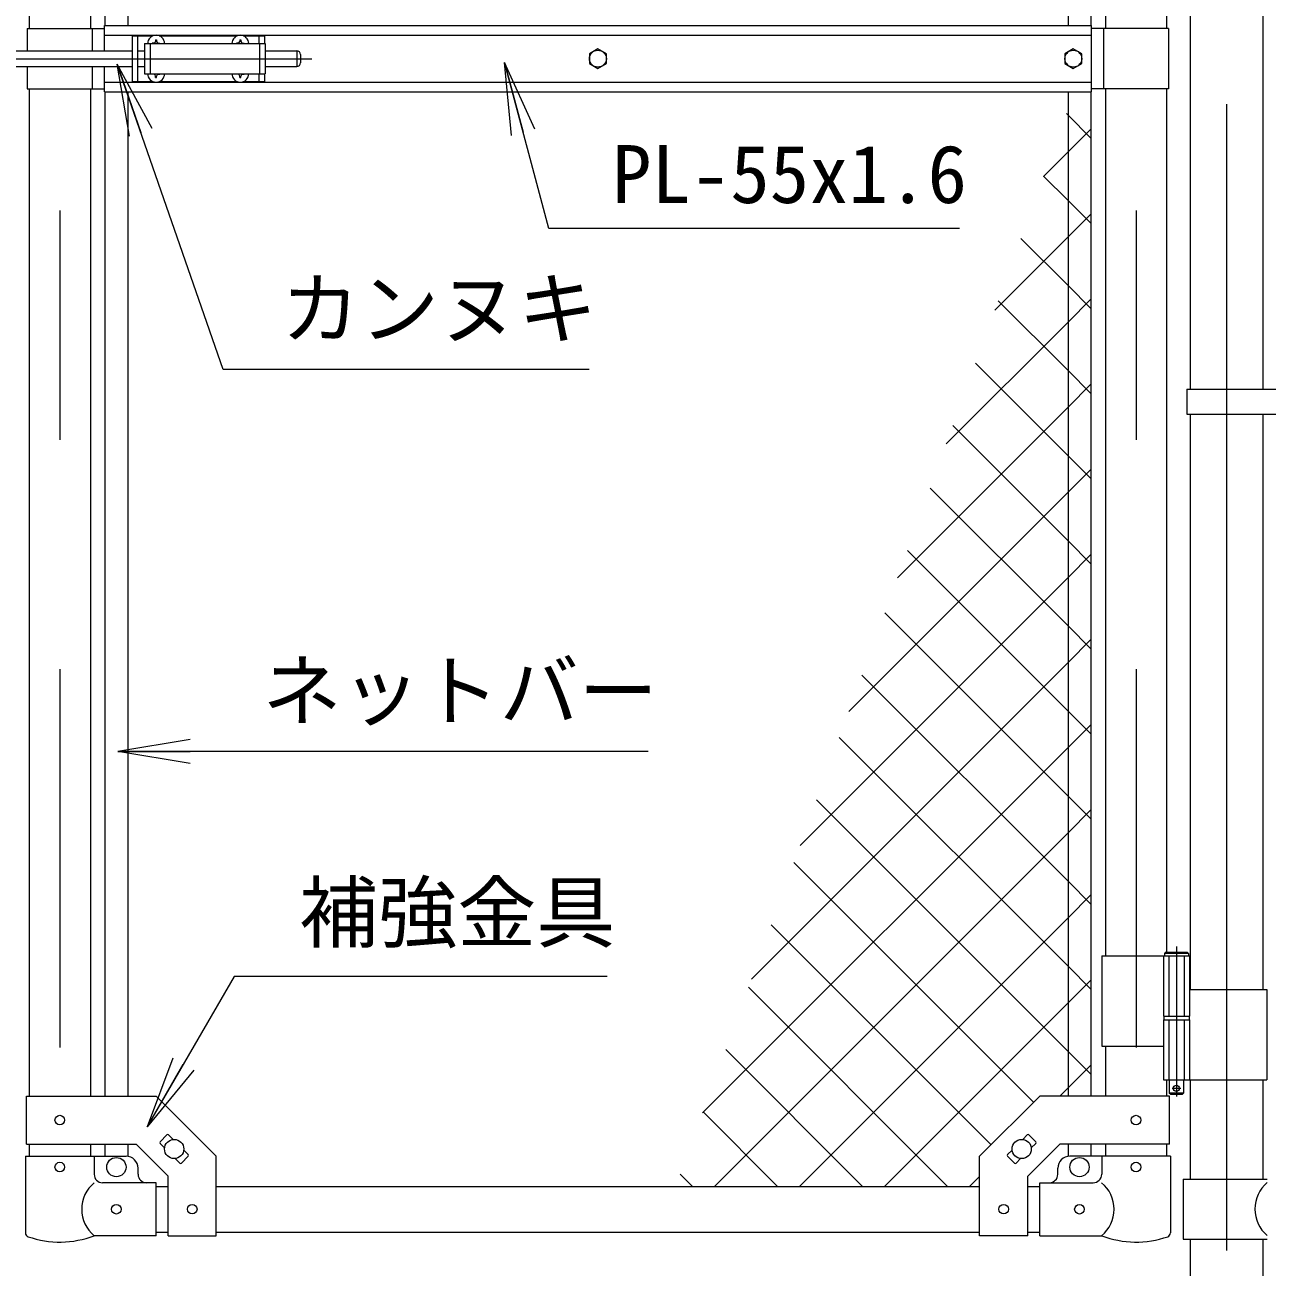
# Model space of a CAD drawing. Units: millimetres, scale not verified. Extents: x -6300 to 6300, y -4455 to 4455.
# Drawn here: x -3397 to -2365, y -835 to 197 of the extents above; entities that cross this region are included whole.
import ezdxf
from ezdxf.enums import TextEntityAlignment as Align

# ---------------------------------------------------------------- set-up
doc = ezdxf.new("R2010")
doc.units = ezdxf.units.MM
doc.header["$LTSCALE"] = 30
doc.linetypes.add('DASHED', pattern=[7.5, 6, -1.5])
doc.linetypes.add('USER1', pattern=[50.8, 31.75, -6.35, 6.35, -6.35])
for name, color, linetype, lineweight in [('0-0_D-STR-TXT', 7, 'Continuous', 9), ('0-3_D-BMK', 2, 'USER1', 13), ('0-4_D-STR1', 1, 'Continuous', 18), ('0-5_D-STR3', 3, 'Continuous', 13), ('0-7_0', 7, 'Continuous', 9), ('0-B_D-STR2', 7, 'Continuous', 9)]:
    doc.layers.add(name, color=color, linetype=linetype, lineweight=lineweight)
doc.styles.add('ＭＳ ゴシック', font='')
doc.styles.get('ＭＳ ゴシック').set_extended_font_data('MS Gothic')

# ---------------------------------------------------------------- blocks, each defined once
blk = doc.blocks.new('_Open')
at = {"layer": '0-7_0'}
blk.add_line((-30, 5), (0, 0), dxfattribs=at)
blk.add_lwpolyline([(-30, -5), (0, 0), (-30, 0)], dxfattribs=at)

msp = doc.modelspace()

# ---------------------------------------------------------------- linework, layer by layer
at = {"layer": '0-0_D-STR-TXT'}
msp.add_line((-2878.86, -406.84), (-3317.46, -406.84), dxfattribs=at)
for points in [[(-2928.01, -89.33), (-3231.98, -89.33), (-3319.42, 162.42)], [(-2620.08, 27.69), (-2961.36, 27.69), (-2997.59, 163.73)], [(-2912.81, -593.66), (-3222.87, -593.66), (-3294.18, -716.95)]]:
    msp.add_lwpolyline(points, dxfattribs=at)
at = {"layer": '0-3_D-BMK'}
for p, q in [((-2398.36, 3179.08), (-2398.36, -1066.74)), ((-3367.71, 1185.57), (-3367.71, -652.82)), ((-2473.51, 1185.57), (-2473.51, -652.82)), ((-3478.41, 168.84), (-3158.41, 168.84)), ((-2439.95, -568.74), (-2439.95, -693.63)), ((-2443.58, -686.66), (-2436.33, -686.66))]:
    msp.add_line(p, q, dxfattribs=at)
at = {"layer": '0-4_D-STR1'}
for p, q in [((-3393.11, 1030.79), (-3393.11, 193.84)), ((-3342.31, 1030.79), (-3342.31, 193.84)), ((-2498.91, 914.34), (-2498.91, 193.84)), ((-2448.11, 886.34), (-2448.11, 193.84)), ((-2428.61, 563.34), (-2428.61, -105.66)), ((-2368.11, 563.34), (-2368.11, -105.66)), ((-3393.11, 143.84), (-3393.11, -693.11)), ((-3342.31, 143.84), (-3342.31, -693.11)), ((-2498.91, 143.84), (-2498.91, -576.66)), ((-2448.11, 143.84), (-2448.11, -573.66)), ((-2428.61, -126.66), (-2428.61, -604.66)), ((-2368.11, -126.66), (-2368.11, -604.66)), ((-2498.91, -651.66), (-2498.91, -693.11)), ((-2448.11, -679.66), (-2448.11, -693.11)), ((-2428.61, -679.66), (-2428.61, -762.06)), ((-2368.11, -679.66), (-2368.11, -762.06)), ((-3393.11, -733.11), (-3393.11, -743.16)), ((-3342.31, -733.11), (-3342.31, -743.16)), ((-2498.91, -733.11), (-2498.91, -743.16)), ((-2448.11, -733.11), (-2448.11, -743.16)), ((-3287.71, -768.16), (-3277.71, -768.16)), ((-3237.71, -768.16), (-2603.51, -768.16)), ((-2563.51, -768.16), (-2553.51, -768.16)), ((-3287.71, -806.16), (-3277.71, -806.16)), ((-3237.71, -806.16), (-2603.51, -806.16)), ((-2563.51, -806.16), (-2553.51, -806.16)), ((-2428.61, -812.06), (-2428.61, -1256.16)), ((-2368.11, -812.06), (-2368.11, -1256.16))]:
    msp.add_line(p, q, dxfattribs=at)
at = {"layer": '0-5_D-STR3'}
for p, q in [((-3330.21, 1030.79), (-3330.21, 196.34)), ((-3311.21, 1030.79), (-3311.21, 196.34)), ((-2530.01, 1030.79), (-2530.01, 196.34)), ((-2511.01, 1030.79), (-2511.01, 196.34)), ((-3330.61, 196.34), (-2510.61, 196.34)), ((-3330.61, 175.34), (-3330.61, 196.34)), ((-2510.61, 141.34), (-2510.61, 196.34)), ((-3394.71, 193.84), (-3394.71, 175.34)), ((-3394.71, 193.84), (-3330.61, 193.84)), ((-3340.71, 193.84), (-3340.71, 175.34)), ((-3330.61, 188.34), (-2510.61, 188.34)), ((-3307.71, 187.84), (-3307.71, 149.84)), ((-3307.71, 187.84), (-3290.31, 187.84)), ((-3303.21, 187.84), (-3303.21, 149.84)), ((-3285.11, 187.84), (-3220.31, 187.84)), ((-3215.11, 187.84), (-3197.71, 187.84)), ((-3202.21, 187.84), (-3202.21, 181.34)), ((-3197.71, 187.84), (-3197.71, 181.34)), ((-2446.51, 193.84), (-2510.61, 193.84)), ((-2500.51, 193.84), (-2500.51, 143.84)), ((-2446.51, 193.84), (-2446.51, 143.84)), ((-3297.21, 181.34), (-3297.21, 156.34)), ((-3297.21, 181.34), (-3197.21, 181.34)), ((-3289.57, 181.76), (-3290.86, 181.73)), ((-3290.86, 181.73), (-3290.86, 181.34)), ((-3288.11, 184.49), (-3288.13, 183.19)), ((-3288.11, 184.49), (-3287.32, 184.49)), ((-3287.32, 184.49), (-3287.29, 183.19)), ((-3219.57, 181.76), (-3220.86, 181.73)), ((-3220.86, 181.73), (-3220.86, 181.34)), ((-3218.11, 184.49), (-3218.13, 183.19)), ((-3218.11, 184.49), (-3217.32, 184.49)), ((-3217.32, 184.49), (-3217.29, 183.19)), ((-3215.86, 181.76), (-3214.56, 181.73)), ((-3214.56, 181.73), (-3214.56, 181.34)), ((-3197.21, 181.34), (-3197.21, 156.34)), ((-3431.06, 175.34), (-3307.71, 175.34)), ((-3303.21, 175.34), (-3297.21, 175.34)), ((-3197.21, 175.34), (-3170.71, 175.34)), ((-3170.71, 175.34), (-3170.71, 162.34)), ((-3167.71, 172.34), (-3167.71, 165.34)), ((-3431.06, 162.34), (-3307.71, 162.34)), ((-3394.71, 162.34), (-3394.71, 143.84)), ((-3340.71, 162.34), (-3340.71, 143.84)), ((-3330.61, 141.34), (-3330.61, 162.34)), ((-3303.21, 162.34), (-3297.21, 162.34)), ((-3297.21, 156.34), (-3197.21, 156.34)), ((-3290.86, 155.94), (-3290.86, 156.34)), ((-3289.57, 155.92), (-3290.86, 155.94)), ((-3285.86, 155.92), (-3284.56, 155.94)), ((-3284.56, 155.94), (-3284.56, 156.34)), ((-3220.86, 155.94), (-3220.86, 156.34)), ((-3219.57, 155.92), (-3220.86, 155.94)), ((-3215.86, 155.92), (-3214.56, 155.94)), ((-3214.56, 155.94), (-3214.56, 156.34)), ((-3202.21, 156.34), (-3202.21, 149.84)), ((-3197.71, 156.34), (-3197.71, 149.84)), ((-3197.21, 162.34), (-3170.71, 162.34)), ((-3330.61, 149.34), (-2510.61, 149.34)), ((-3307.71, 149.84), (-3290.31, 149.84)), ((-3288.11, 153.19), (-3288.13, 154.49)), ((-3288.11, 153.19), (-3287.32, 153.19)), ((-3287.32, 153.19), (-3287.29, 154.49)), ((-3285.11, 149.84), (-3220.31, 149.84)), ((-3218.11, 153.19), (-3218.13, 154.49)), ((-3218.11, 153.19), (-3217.32, 153.19)), ((-3217.32, 153.19), (-3217.29, 154.49)), ((-3215.11, 149.84), (-3197.71, 149.84)), ((-3394.71, 143.84), (-3330.61, 143.84)), ((-3330.61, 141.34), (-2510.61, 141.34)), ((-3330.21, 141.34), (-3330.21, -693.11)), ((-3311.21, 141.34), (-3311.21, -693.11)), ((-2530.01, 141.34), (-2530.01, -693.11)), ((-2511.01, 141.34), (-2511.01, -693.11)), ((-2446.51, 143.84), (-2510.61, 143.84)), ((-2431.16, -105.66), (-2431.16, -126.66)), ((-2431.16, -105.66), (-2316.36, -105.66)), ((-2431.16, -126.66), (-2316.36, -126.66)), ((-2502.06, -576.66), (-2502.06, -651.66)), ((-2502.06, -576.66), (-2429.15, -576.66)), ((-2450.75, -576.66), (-2450.75, -626.66)), ((-2429.95, -574.66), (-2449.95, -574.66)), ((-2448.95, -573.66), (-2430.95, -573.66)), ((-2429.95, -574.66), (-2430.95, -573.66)), ((-2429.95, -574.66), (-2429.95, -576.66)), ((-2429.15, -576.66), (-2429.15, -626.66)), ((-2429.15, -604.66), (-2364.81, -604.66)), ((-2364.81, -604.66), (-2364.81, -679.66)), ((-2450.75, -626.66), (-2429.15, -626.66)), ((-2450.75, -629.66), (-2429.15, -629.66)), ((-2450.75, -629.66), (-2450.75, -679.66)), ((-2450.45, -626.66), (-2450.45, -629.66)), ((-2450.45, -629.66), (-2429.45, -629.66)), ((-2429.45, -626.66), (-2429.45, -629.66)), ((-2429.15, -629.66), (-2429.15, -679.66)), ((-2502.06, -651.66), (-2450.86, -651.66)), ((-2450.75, -679.66), (-2364.81, -679.66)), ((-2445.95, -679.66), (-2445.95, -690.66)), ((-2444.95, -691.66), (-2445.95, -690.66)), ((-2434.95, -691.66), (-2433.95, -690.66)), ((-3395.41, -733.11), (-3395.41, -693.11)), ((-2445.81, -733.11), (-2445.81, -693.11)), ((-2444.95, -691.66), (-2434.95, -691.66)), ((-3284.38, -731.1), (-3278.72, -725.44)), ((-3284.38, -732.52), (-3280.66, -736.23)), ((-3277.31, -725.44), (-3273.59, -729.16)), ((-2563.92, -725.44), (-2567.63, -729.16)), ((-2556.85, -731.1), (-2562.5, -725.44)), ((-2556.85, -732.52), (-2560.56, -736.23)), ((-3396.26, -743.16), (-3339.16, -743.16)), ((-3396.26, -743.16), (-3396.26, -806.85)), ((-3395.41, -733.11), (-3304.28, -733.11)), ((-3339.16, -743.16), (-3339.16, -758.16)), ((-3339.16, -743.16), (-3312.71, -743.16)), ((-3330.21, -733.11), (-3330.21, -743.16)), ((-3311.21, -733.11), (-3311.21, -743.16)), ((-3304.28, -733.11), (-3277.71, -759.68)), ((-3266.7, -748.78), (-3261.05, -743.12)), ((-3264.76, -737.99), (-3261.05, -741.71)), ((-3237.71, -809.36), (-3237.71, -743.11)), ((-2603.51, -809.36), (-2603.51, -743.11)), ((-2576.46, -737.99), (-2580.18, -741.71)), ((-2574.52, -748.78), (-2580.18, -743.12)), ((-2536.94, -733.11), (-2563.51, -759.68)), ((-2445.81, -733.11), (-2536.94, -733.11)), ((-2530.01, -733.11), (-2530.01, -743.16)), ((-2502.06, -743.16), (-2528.51, -743.16)), ((-2511.01, -733.11), (-2511.01, -743.16)), ((-2444.96, -743.16), (-2502.06, -743.16)), ((-2502.06, -743.16), (-2502.06, -758.16)), ((-2444.96, -743.16), (-2444.96, -806.85)), ((-3302.71, -758.16), (-3302.71, -753.16)), ((-3271.83, -745.06), (-3268.12, -748.78)), ((-2569.39, -745.06), (-2573.11, -748.78)), ((-2538.51, -758.16), (-2538.51, -753.16)), ((-3277.71, -809.36), (-3277.71, -759.68)), ((-2563.51, -809.36), (-2563.51, -759.68)), ((-2434.46, -762.06), (-2364.56, -762.06)), ((-2434.46, -762.06), (-2434.46, -812.06)), ((-3287.71, -765.16), (-3332.16, -765.16)), ((-3287.71, -809.16), (-3287.71, -765.16)), ((-2553.51, -765.16), (-2509.06, -765.16)), ((-2553.51, -809.16), (-2553.51, -765.16)), ((-3287.71, -809.16), (-3339.16, -809.16)), ((-3277.71, -809.36), (-3237.71, -809.36)), ((-2563.51, -809.36), (-2603.51, -809.36)), ((-2553.51, -809.16), (-2502.06, -809.16)), ((-2434.46, -812.06), (-2364.56, -812.06))]:
    msp.add_line(p, q, dxfattribs=at)
at = {"layer": '0-5_D-STR3', "linetype": 'DASHED'}
for p, q in [((-3292.71, 181.34), (-3292.71, 156.34)), ((-3201.71, 181.34), (-3201.71, 156.34)), ((-2446.25, -576.66), (-2446.25, -626.66)), ((-2433.65, -576.66), (-2433.65, -626.66)), ((-2446.25, -629.66), (-2446.25, -679.66)), ((-2433.65, -629.66), (-2433.65, -679.66))]:
    msp.add_line(p, q, dxfattribs=at)
at = {"layer": '0-5_D-STR3'}
for points in [[(-3285.86, 181.76), (-3284.56, 181.73), (-3284.56, 181.34)], [(-2448.95, -573.66), (-2449.95, -574.66), (-2449.95, -576.66)], [(-2433.95, -679.66), (-2433.95, -690.66), (-2445.95, -690.66)], [(-3395.41, -693.11), (-3287.71, -693.11), (-3237.71, -743.11)], [(-2445.81, -693.11), (-2553.51, -693.11), (-2603.51, -743.11)]]:
    msp.add_lwpolyline(points, dxfattribs=at)
for points in [[(-2920.61, 176.94), (-2927.63, 172.89), (-2927.63, 164.79), (-2920.61, 160.74), (-2913.6, 164.79), (-2913.6, 172.89)], [(-2525.61, 176.94), (-2532.63, 172.89), (-2532.63, 164.79), (-2525.61, 160.74), (-2518.6, 164.79), (-2518.6, 172.89)]]:
    msp.add_lwpolyline(points, close=True, dxfattribs=at)
for centre, radius in [((-2920.61, 168.84), 7.03), ((-2525.61, 168.84), 7.03), ((-2439.95, -686.66), 2.5), ((-3367.71, -713.11), 4), ((-2473.51, -713.11), 4), ((-3272.71, -737.11), 8), ((-2568.51, -737.11), 8), ((-3367.71, -752.16), 4), ((-3320.71, -752.16), 8), ((-2520.51, -752.16), 8), ((-2473.51, -752.16), 4), ((-3320.71, -787.16), 4), ((-3257.71, -787.11), 4), ((-2583.51, -787.11), 4), ((-2520.51, -787.16), 4)]:
    msp.add_circle(centre, radius, dxfattribs=at)
for centre, radius, start, end in [((-3287.71, 181.34), 7, 0, 180), ((-3217.71, 181.34), 7, 0, 180), ((-3289.62, 183.24), 1.49, 270, 0), ((-3285.81, 183.24), 1.49, 180, 270), ((-3219.62, 183.24), 1.49, 270, 0), ((-3215.81, 183.24), 1.49, 180, 270), ((-3170.71, 172.34), 3, 0, 90), ((-3170.71, 165.34), 3, 270, 0), ((-3287.71, 156.34), 7, 180, 0), ((-3289.62, 154.43), 1.49, 0, 90), ((-3285.81, 154.43), 1.49, 90, 180), ((-3217.71, 156.34), 7, 180, 0), ((-3219.62, 154.43), 1.49, 0, 90), ((-3215.81, 154.43), 1.49, 90, 180), ((-3283.67, -731.81), 1, 135, 225), ((-3278.02, -726.15), 1, 45, 135), ((-2563.21, -726.15), 1, 45, 135), ((-2557.55, -731.81), 1, 315, 45), ((-3312.71, -753.16), 10, 0, 90), ((-3261.75, -742.41), 1, 315, 45), ((-2579.47, -742.41), 1, 135, 225), ((-2528.51, -753.16), 10, 90, 180), ((-3267.41, -748.07), 1, 225, 315), ((-2573.82, -748.07), 1, 225, 315), ((-3332.16, -758.16), 7, 180, 270), ((-3295.71, -758.16), 7, 180, 270), ((-2545.51, -758.16), 7, 270, 0), ((-2509.06, -758.16), 7, 270, 0), ((-3320.97, -787.16), 28.55, 129.59418, 230.40582), ((-2520.26, -787.16), 28.55, 309.59418, 50.40582), ((-2345.98, -787.06), 28.8, 130.19176, 229.80824), ((-3392.96, -806.85), 3.3, 180, 250.77949), ((-3367.71, -734.43), 80, 250.77949, 290.9084), ((-2473.51, -734.43), 80, 249.0916, 289.22051), ((-2448.26, -806.85), 3.3, 289.22051, 0)]:
    msp.add_arc(centre, radius, start, end, dxfattribs=at)
at = {"layer": '0-B_D-STR2'}
for p, q in [((-2530.01, 121.77), (-2531.39, 123.15)), ((-2511.01, 102.77), (-2530.01, 121.77)), ((-2530.01, 91.39), (-2511.01, 110.39)), ((-2550.36, 71.05), (-2530.01, 91.39)), ((-2530.01, 51.06), (-2550.26, 71.31)), ((-2511.01, 32.06), (-2530.01, 51.06)), ((-2530.01, 20.68), (-2511.01, 39.68)), ((-2590.82, -40.13), (-2530.01, 20.68)), ((-2530.01, -19.65), (-2569.13, 19.47)), ((-2511.01, -38.65), (-2530.01, -19.65)), ((-2530.01, -90.36), (-2588, -32.37)), ((-2530.01, -50.03), (-2511.01, -31.03)), ((-2631.29, -151.3), (-2530.01, -50.03)), ((-2530.01, -161.07), (-2606.87, -84.21)), ((-2511.01, -109.36), (-2530.01, -90.36)), ((-2530.01, -120.74), (-2511.01, -101.74)), ((-2671.75, -262.48), (-2530.01, -120.74)), ((-2530.01, -231.78), (-2625.74, -136.06)), ((-2511.01, -180.07), (-2530.01, -161.07)), ((-2530.01, -191.45), (-2511.01, -172.45)), ((-2712.21, -373.65), (-2530.01, -191.45)), ((-2530.01, -302.49), (-2644.61, -187.9)), ((-2511.01, -250.78), (-2530.01, -231.78)), ((-2530.01, -373.2), (-2663.47, -239.74)), ((-2530.01, -262.16), (-2511.01, -243.16)), ((-2752.68, -484.83), (-2530.01, -262.16)), ((-2530.01, -443.91), (-2682.34, -291.58)), ((-2511.01, -321.49), (-2530.01, -302.49)), ((-2530.01, -332.87), (-2511.01, -313.87)), ((-2793.14, -596), (-2530.01, -332.87)), ((-2530.01, -514.62), (-2701.21, -343.42)), ((-2511.01, -392.2), (-2530.01, -373.2)), ((-2530.01, -403.58), (-2511.01, -384.58)), ((-2530.01, -585.33), (-2720.08, -395.26)), ((-2833.61, -707.18), (-2530.01, -403.58)), ((-2530.01, -656.04), (-2738.95, -447.11)), ((-2511.01, -462.91), (-2530.01, -443.91)), ((-2530.01, -474.29), (-2511.01, -455.29)), ((-2823.88, -768.16), (-2530.01, -474.29)), ((-2558.58, -698.18), (-2757.82, -498.95)), ((-2511.01, -533.62), (-2530.01, -514.62)), ((-2530.01, -545), (-2511.01, -526)), ((-2753.17, -768.16), (-2530.01, -545)), ((-2593.94, -733.54), (-2776.69, -550.79)), ((-2511.01, -604.33), (-2530.01, -585.33)), ((-2530.01, -615.71), (-2511.01, -596.71)), ((-2630.03, -768.16), (-2795.56, -602.63)), ((-2682.46, -768.16), (-2530.01, -615.71)), ((-2700.74, -768.16), (-2814.43, -654.47)), ((-2511.01, -675.04), (-2530.01, -656.04)), ((-2771.45, -768.16), (-2833.29, -706.32)), ((-2842.16, -768.16), (-2852.16, -758.16)), ((-2611.75, -768.16), (-2603.51, -759.92))]:
    msp.add_line(p, q, dxfattribs=at)
msp.add_lwpolyline([(-2536.7, -693.11), (-2530.01, -686.42), (-2511.01, -667.42)], dxfattribs=at)

# ---------------------------------------------------------------- block references
at = {"layer": '0-0_D-STR-TXT', "xscale": 2, "yscale": 2}
for p, rotation in [((-3320.07, 164.31), 109.15293), ((-2998.1, 165.66), 104.91069), ((-3319.46, -406.84), 180), ((-3295.18, -718.68), 239.95414)]:
    msp.add_blockref('_Open', p, dxfattribs=dict(at, rotation=rotation))

# ---------------------------------------------------------------- texts
at = {"layer": '0-0_D-STR-TXT', "style": 'ＭＳ ゴシック'}
for s, p in [('PL-55x1.6', (-2908.92, 34.44)), ('カンヌキ', (-3184.1, -77.26)), ('ネットバー', (-3199.42, -394.89)), ('補強金具', (-3168.9, -579.05))]:
    msp.add_text(s, height=48.17, dxfattribs=at).set_placement(p, align=Align.BOTTOM_LEFT)

doc.saveas('drawing.dxf')
